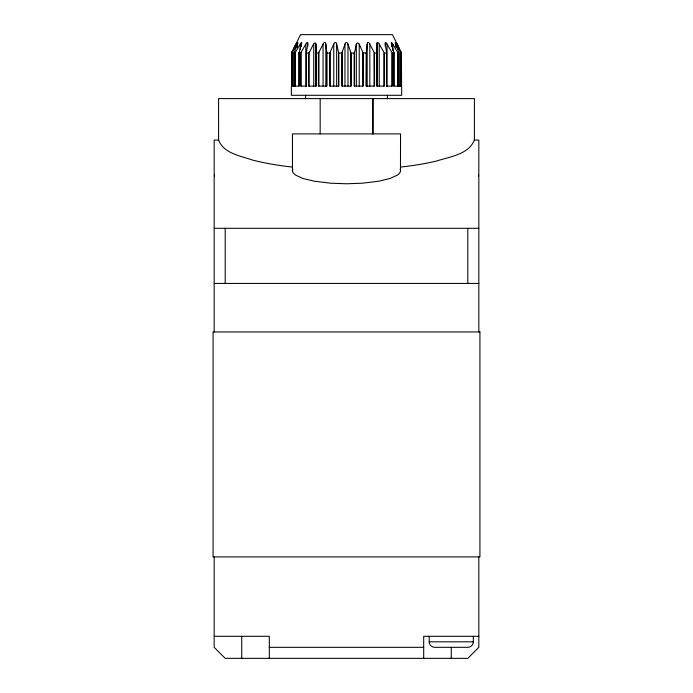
<?xml version="1.0" encoding="UTF-8"?>
<svg xmlns="http://www.w3.org/2000/svg" width="693" height="693" viewBox="0 0 693 693"><rect width="100%" height="100%" fill="white"/><g stroke="black" fill="none" stroke-linecap="round" stroke-linejoin="round"><path stroke-width="1.04" d="M292.463 170.764L292.463 133.896L400.537 133.896L400.467 171.405L399.497 173.302L397.392 175.138L389.96 178.499L378.69 181.219L362.292 183.212L346.5 183.784L330.708 183.212L314.31 181.219L303.04 178.499L295.608 175.138L293.052 172.678L292.463 170.764A57.077 13.366 0 0 1 292.844 169.231M347.981 86.105L347.981 44.17A4.453 3.985 6 0 0 347.583 43.209A2.555 2.287 5.5 0 0 347.245 42.793L346.647 42.455M359.225 86.105L359.225 44.17C355.232 39.094 355.977 50.78 354.166 53.032L354.166 86.105L363.288 86.105L363.201 52.893M369.828 86.105L369.828 44.17L374.038 52.296L374.038 86.105M379.262 86.105L379.262 44.17A4.453 2.989 53.4 0 0 378.69 43.2A2.564 1.732 53.4 0 0 378.291 42.793L377.798 42.464M387.058 86.105L387.058 44.17A4.453 2.322 58.8 0 0 386.469 43.2A2.555 1.343 58.9 0 0 386.096 42.793L385.62 42.455M392.818 50.624L392.818 44.17A4.444 1.542 61.9 0 0 392.247 43.183A2.538 0.892 62 0 0 391.917 42.793L391.597 42.481M396.257 47.401L396.257 44.17L400.753 52.391M397.193 45.911L396.457 42.645M473.31 636.295L473.31 641.813A5.509 5.509 0 0 1 467.801 647.323L434.71 647.323A5.544 5.544 0 0 1 429.201 641.813L429.201 636.295M377.226 86.105L376.983 44.153L376.983 86.105L384.424 86.105L384.424 53.032L386.547 53.032M316.051 44.17C314.605 38.591 310.533 51.906 308.576 53.032L308.576 86.105L316.034 86.105L316.051 44.17L315.774 86.105M367.983 42.412A1.057 0.84 43.8 0 0 367.576 42.732L367.559 42.758A2.616 2.079 43.6 0 0 367.333 43.209A4.799 3.837 42.1 0 0 367.16 44.153L366.363 52.296L366.363 86.105M218.598 140.688L218.581 98.605L474.419 98.605L474.402 140.688M299.021 86.105L299.021 53.032L301.464 44.17A4.556 1.819 -61.2 0 0 301.68 43.235A2.625 1.031 -61.4 0 0 301.758 42.793L301.68 42.464M377.105 86.105L377.226 52.296M307.571 42.455L307.805 42.741A2.555 1.516 -56.9 0 1 307.874 43.226A4.453 2.651 -56.7 0 1 307.761 44.179L306.453 52.296L306.453 86.105M478.828 331.947L478.828 140.073L474.358 140.073C468.581 154.634 449.488 156.765 436.321 161.097C424.757 163.825 412.985 165.653 401.186 167.013M346.405 42.446L346.327 42.446A1.057 0.944 4.5 0 0 345.772 42.732L345.746 42.758A2.607 2.339 4.2 0 0 345.383 43.209A4.799 4.297 2.1 0 0 344.975 44.161L341.822 53.032L341.822 86.105L351.178 86.105L351.178 53.032L354.166 53.032M293.962 86.105L293.962 53.032L297.401 44.17L297.401 47.401M374.463 52.893L374.558 86.105L366.129 86.105L366.363 52.296M324.748 42.446L324.679 42.446A1.057 0.875 -39.3 0 0 324.116 42.732L324.081 42.758A2.616 2.148 -39.3 0 0 323.657 43.209A4.799 3.907 -39.9 0 0 323.094 44.161L318.442 53.032L318.442 86.105L326.871 86.105L326.871 53.032L325.84 44.17A4.453 3.682 -38.2 0 0 325.667 43.217A2.555 2.114 -38.6 0 0 325.45 42.793L324.982 42.455M396.361 42.438L392.463 34.65L300.537 34.65L291.545 53.032L291.545 86.105L299.133 86.105L299.133 52.296M292.359 51.282L291.883 52.296L291.883 86.105M292.602 50.771L292.844 50.268M294.066 47.722L294.56 46.7M294.811 46.197L295.053 45.686M338.79 52.945L338.834 86.105L329.712 86.105L329.712 53.032L333.775 44.153L333.775 86.105M295.305 45.175L295.556 44.664M291.58 53.032L296.621 44.153L296.621 46.777M296.335 43.356L295.807 46.777M292.853 51.282L292.299 52.296L292.299 86.105M293.139 50.78L293.416 50.268M293.693 49.757L294.248 48.744M294.525 48.241L294.802 47.73M294.958 86.105L294.958 53.032L300.182 44.153L300.182 49.402M306.601 86.105L300.615 86.105L300.615 53.032L305.812 44.153L305.812 86.105M295.409 52.347L295.443 86.105M330.163 52.347L330.189 86.105M301.108 52.347L301.143 86.105M301.152 42.732L301.134 42.758A2.564 0.988 -61.5 0 0 300.779 43.209A4.773 1.767 -61.3 0 0 300.216 44.179M391.432 42.446L391.311 42.784A2.599 0.936 61.9 0 0 391.363 43.2A4.79 1.793 61.3 0 0 391.58 44.144M385.473 42.446L385.421 42.446A1.057 0.563 58.8 0 0 385.204 42.723L385.204 42.732A2.607 1.395 58.6 0 0 385.152 43.209A4.799 2.616 57.9 0 0 385.247 44.144L386.547 52.296L386.547 86.105M307.354 42.446L307.415 42.446A1.057 0.624 -57.2 0 0 306.895 42.732L306.886 42.732A2.607 1.525 -57.2 0 0 306.453 43.209A4.799 2.737 -57.1 0 0 305.847 44.17M377.546 42.446L377.486 42.446A1.057 0.719 53.2 0 0 377.157 42.732L377.157 42.732A2.616 1.784 53.1 0 0 377.009 43.209M335.334 42.446L335.256 42.446A1.022 0.892 -24.7 0 0 334.702 42.732L334.641 42.784A2.555 2.235 -24.8 0 0 334.277 43.209A4.773 4.141 -26.1 0 0 333.792 44.161M293.962 53.032L294.958 53.032M299.021 53.032L300.615 53.032M306.453 53.032L308.576 53.032M315.774 52.296L315.895 53.032L318.442 53.032M326.871 53.032L329.712 53.032M338.834 53.032L341.822 53.032M363.288 53.032L366.129 53.032M374.558 53.032L377.105 53.032M392.255 52.85L393.979 53.032L393.979 86.105M398.016 52.989L399.038 53.032L399.038 86.105M386.304 86.105L392.385 86.105L392.385 53.032M398.319 86.105L401.559 86.105L401.455 53.032M214.172 228.292L478.828 228.292M214.172 283.428L478.828 283.428M214.172 636.295L269.308 636.295L269.308 658.35M478.828 636.295L423.692 636.295L423.692 658.35M429.201 641.813L473.31 641.813M269.308 647.323L423.692 647.323M291.814 167.013C278.543 165.48 265.306 163.375 252.365 160.014C240.532 155.899 223.501 153.387 218.642 140.073L214.172 140.073L214.172 331.947M335.577 42.455L336.105 42.801A2.625 2.304 -23.8 0 1 336.365 43.217M368.295 42.455L368.884 42.801A2.555 2.018 44.2 0 1 369.265 43.226A4.453 3.508 44.3 0 1 369.845 44.17M395.729 43.217L395.183 42.784A2.616 0.442 63.5 0 0 395.322 43.209M392.818 44.17L397.591 52.347L397.557 86.105M387.058 44.17L391.891 52.347L391.857 86.105M379.262 44.17L383.887 52.296L383.887 86.105M398.536 48.233L397.999 47.211M398.813 48.735L399.35 49.757M399.618 50.268L399.887 50.771M400.156 51.282L400.701 52.296L400.701 86.105M397.193 46.31L397.193 44.153L401.143 52.347M397.193 44.153L398.934 47.722M397.08 43.936L396.552 42.853M400.398 50.771L401.117 52.296L401.117 86.105M359.225 44.17L362.837 52.347L362.811 86.105M398.847 52.434L395.703 44.153L395.703 46.777M347.981 44.17L350.762 52.296L350.762 86.105M393.979 53.032L391.614 44.153L391.614 46.777M336.382 43.217A4.574 4.011 -23.2 0 1 336.651 44.17L338.522 52.347L338.496 86.105M478.828 556.903L478.828 647.323L467.801 658.35L225.199 658.35L214.172 647.323L214.172 556.903M467.801 228.292L467.801 283.428M451.256 647.323L451.256 658.35M401.654 86.105L401.654 95.296L291.346 95.296L291.346 86.105M398.804 52.296L398.804 86.105M398.042 53.032L398.042 86.105L393.867 86.105L393.867 52.296M387.404 95.296L387.404 98.744M385.273 44.153L385.273 46.31M372.964 98.605L372.964 133.896M372.825 98.605L372.825 133.896M367.169 44.153L367.169 86.105M356.315 44.153L356.315 86.105M354.504 52.296L354.504 86.105M344.967 44.153L344.967 86.105M342.238 52.296L342.238 86.105M336.659 44.17L336.659 86.105M326.637 52.296L326.637 86.105M325.84 44.17L325.84 86.105M323.068 44.153L323.068 86.105M320.175 98.605L320.175 133.896M318.962 52.296L318.962 86.105M315.895 53.032L315.895 86.105M313.738 44.153L313.738 86.105M309.113 52.296L309.113 86.105M307.787 44.17L307.787 46.318M305.596 95.296L305.596 98.744M301.464 44.17L301.464 46.318M294.196 52.296L294.196 86.105M241.744 636.295L241.744 658.35M225.199 228.292L225.199 283.428M214.622 175.918A16.901 4.678 0 0 1 214.406 175.008M478.594 175.008A16.901 4.678 0 0 1 478.378 175.918M400.156 169.231A57.077 13.366 0 0 1 400.537 170.764M297.713 43.252A4.453 1.091 -62.9 0 1 297.366 44.187M296.639 44.187A4.799 1.031 -62.8 0 1 297.184 43.261A2.607 0.606 -63.1 0 1 297.47 42.784L297.877 42.741A2.555 0.615 -63.1 0 1 297.747 43.226M376.966 44.153A4.799 3.309 52 0 1 376.983 43.191M395.72 43.148A4.453 0.684 63.5 0 1 396.266 44.135M395.651 44.118A4.799 0.884 63 0 1 395.261 43.139M479.928 331.947L213.072 331.947L213.072 556.903L479.928 556.903L479.928 331.947"/></g></svg>
